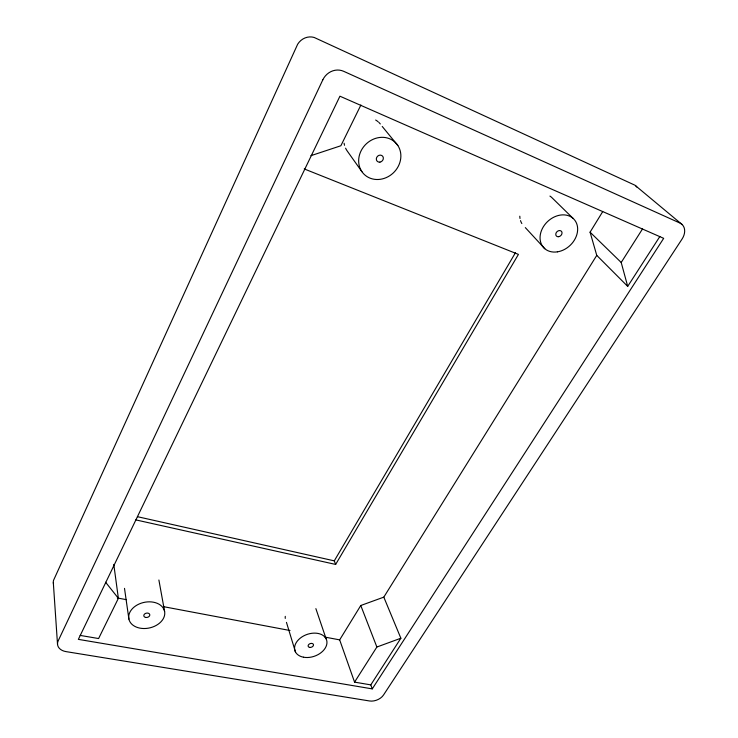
<?xml version="1.0" encoding="UTF-8"?>
<svg xmlns="http://www.w3.org/2000/svg" width="738" height="738" viewBox="0 0 738 738"><rect width="100%" height="100%" fill="white"/><g stroke="black" fill="none" stroke-linecap="round" stroke-linejoin="round"><path stroke-width="1.11" d="M113.79 564.413L118.375 598.315L98.597 638.545L80.138 635.409M360.9 105.017L340.873 145.755L310.919 155.672M135.792 519.884L335.642 564.432L334.286 560.852L515.484 252.664M335.642 564.432L518.436 254.389L304.25 168.937M372.256 688.886L663.683 238.337L339.932 96.198L78.357 639.366L372.256 688.886L370.79 684.882L354.563 682.124L339.664 639.874L360.781 605.501L383.806 597.134L596.756 255.376L590.077 232.175L602.697 211.631M354.563 682.124L376.869 647.023L400.863 638.232L383.806 597.134M659.864 236.492L627.706 286.372L621.202 262.479L642.549 228.881M370.79 684.882L400.863 638.232M117.342 597.965L126.373 599.662M163.615 606.682L290.006 630.51M324.997 637.106L339.664 639.874M137.434 516.683L334.286 560.852M635.907 186.022L682.189 224.583M590.077 232.175L621.202 262.479M573.14 218.43L551.618 197.369A19.991 16.079 -44.7 0 0 549.93 196.087M596.756 255.376L627.706 286.372M525.318 227.599L544.81 248.715M382.219 126.447L397.847 145.506A22.297 19.843 -44.8 0 1 380.144 179.325A22.297 19.843 -44.8 0 1 361.288 150.423A22.297 19.843 -44.8 0 1 397.847 145.506M105.608 582.236L118.375 598.315M361.934 171.705L347.109 150.838A21.42 19.308 -46.9 0 1 345.596 148.181M360.781 605.501L376.869 647.023M315.873 608.629L326.141 638.877M286.455 622.365L295.458 651.949M158.891 580.003L164.602 611.47A18.256 13.063 -12.5 0 1 139.943 628.139A18.256 13.063 -12.5 0 1 135.635 605.926A18.256 13.063 -12.5 0 1 164.602 611.47M124.501 588.37L128.901 619.117M53.32 582.642L57.518 644.348M636.774 187.018A13.118 10.064 -47 0 0 634.883 185.183L314.176 37.463A15.009 14.031 -62.5 0 0 297.654 44.243L53.542 580.326A12.002 8.755 -8.3 0 0 53.514 583.776M521.84 223.549A19.991 16.079 -44.7 0 1 520.521 220.616M520.013 218.466A19.991 16.079 -44.7 0 1 519.81 216.188M378.908 122.462A21.42 19.308 -46.9 0 1 380.301 123.956M344.545 145.294A21.42 19.308 -46.9 0 1 344.102 143.237M375.651 120.036A21.42 19.308 -46.9 0 1 378.151 121.788M285.265 618.407A16.199 11.43 -19.4 0 1 285.283 616.35M322.82 79.833L58.21 640.796A12.795 8.957 -9.5 0 0 66.033 651.617L369.517 700.971A10.839 7.094 -21.6 0 0 383.548 694.965L682.078 239.02A14.068 10.397 -45.3 0 0 679.91 223.042L343.604 71.282A16.199 14.935 -54.8 0 0 322.82 79.833M557.384 251.852A20.756 16.393 -43.7 0 0 575.825 221.787A20.756 16.393 -43.7 0 0 543.362 226.76A20.756 16.393 -43.7 0 0 557.384 251.852M558.767 236.686A3.459 2.731 -43.7 0 0 561.683 231.612A3.459 2.731 -43.7 0 0 556.258 232.627A3.459 2.731 -43.7 0 0 558.767 236.686M379.941 162.12A3.718 3.303 -44.8 0 0 382.837 156.456A3.718 3.303 -44.8 0 0 376.74 157.332A3.718 3.303 -44.8 0 0 379.941 162.12M145.69 617.438A3.044 2.177 -12.5 0 0 149.777 614.643A3.044 2.177 -12.5 0 0 144.934 613.748A3.044 2.177 -12.5 0 0 145.69 617.438M303.475 657.207A16.706 11.504 -19.6 0 0 326.934 641.774A16.706 11.504 -19.6 0 0 301.86 636.977A16.706 11.504 -19.6 0 0 303.475 657.207M309.674 647.401A2.786 1.919 -19.6 0 0 313.493 644.754A2.786 1.919 -19.6 0 0 309.25 644.071A2.786 1.919 -19.6 0 0 309.674 647.401"/></g></svg>
